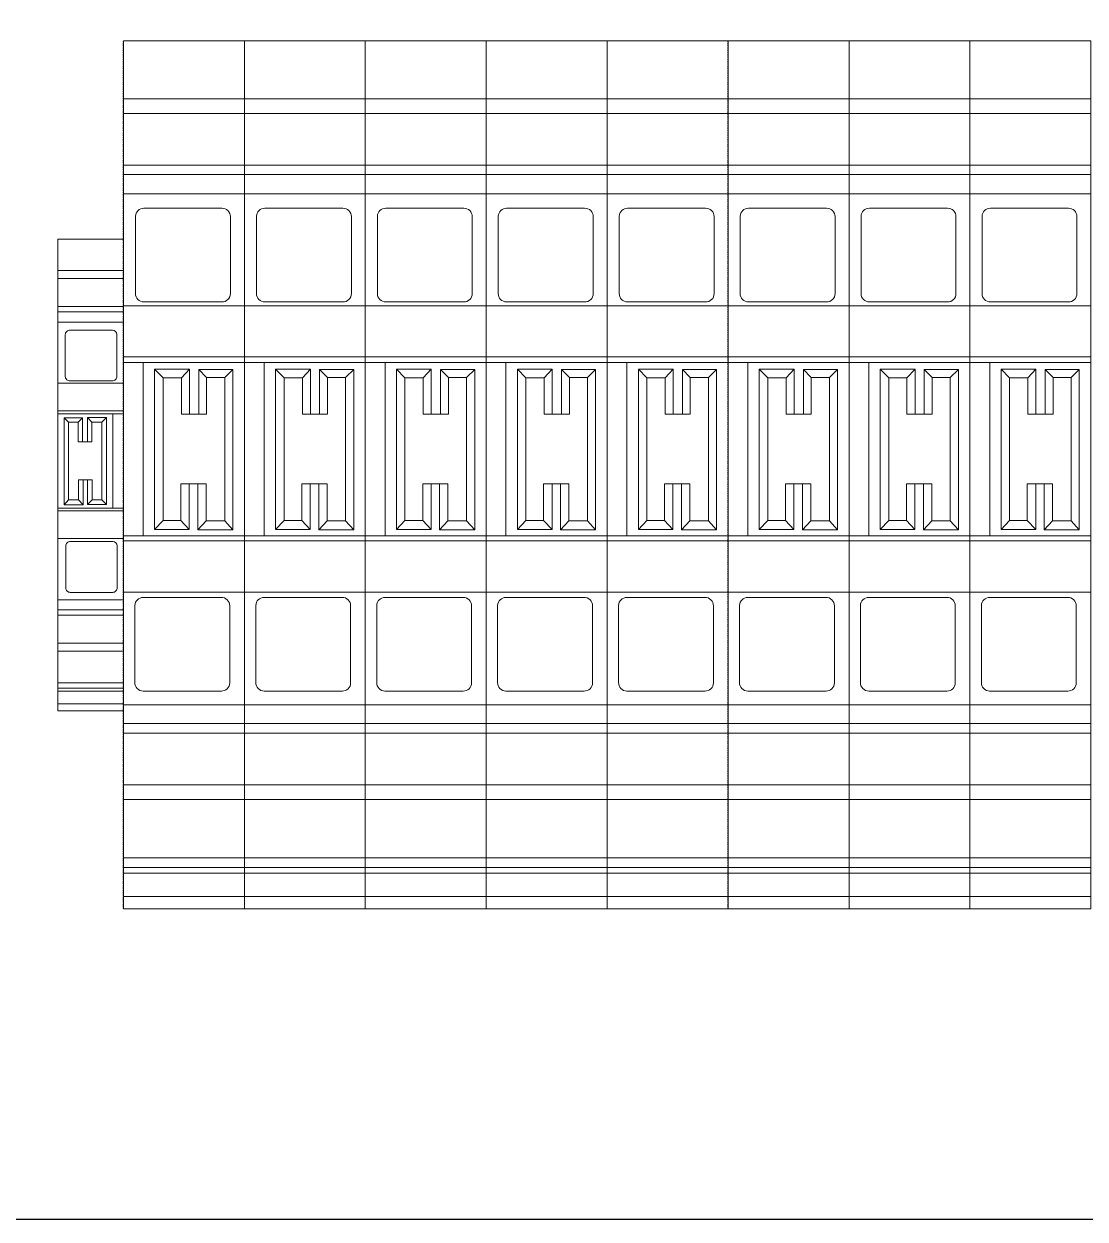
# Model space of a CAD drawing. Header units: inches. Extents: x 784 to 2184505, y 7 to 371504.
# Drawn here: x 1319311 to 1327464, y 277899 to 287087 of the extents above; entities that cross this region are included whole.
import ezdxf

# ---------------------------------------------------------------- set-up
doc = ezdxf.new("R2010")
doc.units = ezdxf.units.IN
doc.header["$MEASUREMENT"] = 0
doc.linetypes.add('DASHED', pattern=[0.3, 0.2, -0.1])

msp = doc.modelspace()

# ---------------------------------------------------------------- linework, layer by layer
at = {"color": 252, "linetype": 'DASHED', "ltscale": 0.25}
for p, q in [((1320075.21571, 284160.87842, 22109411.77061), (1320075.21571, 286956.45739, 22109411.77061)), ((1324721.14694, 284160.87842, 22109411.77061), (1324721.14694, 286956.45739, 22109411.77061)), ((1320075.21571, 282745.64994, 22109411.77061), (1320075.21571, 284160.87842, 22109411.77061)), ((1324721.14694, 282745.64994, 22109411.77061), (1324721.14694, 284160.87842, 22109411.77061)), ((1320075.21571, 280283.64002, 22109411.77061), (1320075.21571, 282745.64994, 22109411.77061)), ((1324721.14694, 280283.64002, 22109411.77061), (1324721.14694, 282745.64994, 22109411.77061))]:
    msp.add_line(p, q, dxfattribs=at)
at = {"color": 0, "lineweight": 13}
for p, q in [((1320075.21571, 286512.12346, 22109411.77061), (1321004.40195, 286512.12346, 22109411.77061)), ((1321004.40195, 286512.12346, 22109411.77061), (1321933.5882, 286512.12346, 22109411.77061)), ((1321933.5882, 286512.12346, 22109411.77061), (1322862.77444, 286512.12346, 22109411.77061)), ((1322862.77444, 286512.12346, 22109411.77061), (1323791.96069, 286512.12346, 22109411.77061)), ((1323791.96069, 286512.12346, 22109411.77061), (1324721.14694, 286512.12346, 22109411.77061)), ((1324721.14694, 286512.12346, 22109411.77061), (1325650.33318, 286512.12346, 22109411.77061)), ((1325650.33318, 286512.12346, 22109411.77061), (1326579.51943, 286512.12346, 22109411.77061)), ((1326579.51943, 286512.12346, 22109411.77061), (1327508.70567, 286512.12346, 22109411.77061)), ((1320075.21571, 286398.06874, 22109411.77061), (1321004.40195, 286398.06874, 22109411.77061)), ((1321004.40195, 286398.06874, 22109411.77061), (1321933.5882, 286398.06874, 22109411.77061)), ((1321933.5882, 286398.06874, 22109411.77061), (1322862.77444, 286398.06874, 22109411.77061)), ((1322862.77444, 286398.06874, 22109411.77061), (1323791.96069, 286398.06874, 22109411.77061)), ((1323791.96069, 286398.06874, 22109411.77061), (1324721.14694, 286398.06874, 22109411.77061)), ((1324721.14694, 286398.06874, 22109411.77061), (1325650.33318, 286398.06874, 22109411.77061)), ((1325650.33318, 286398.06874, 22109411.77061), (1326579.51943, 286398.06874, 22109411.77061)), ((1326579.51943, 286398.06874, 22109411.77061), (1327508.70567, 286398.06874, 22109411.77061)), ((1320075.21571, 286001.07059, 22109411.77061), (1321004.40195, 286001.07059, 22109411.77061)), ((1320075.21571, 285928.68971, 22109411.77061), (1321004.40195, 285928.68971, 22109411.77061)), ((1321004.40195, 286001.07059, 22109411.77061), (1321933.5882, 286001.07059, 22109411.77061)), ((1321004.40195, 285928.68971, 22109411.77061), (1321933.5882, 285928.68971, 22109411.77061)), ((1321933.5882, 286001.07059, 22109411.77061), (1322862.77444, 286001.07059, 22109411.77061)), ((1321933.5882, 285928.68971, 22109411.77061), (1322862.77444, 285928.68971, 22109411.77061)), ((1322862.77444, 286001.07059, 22109411.77061), (1323791.96069, 286001.07059, 22109411.77061)), ((1322862.77444, 285928.68971, 22109411.77061), (1323791.96069, 285928.68971, 22109411.77061)), ((1323791.96069, 286001.07059, 22109411.77061), (1324721.14694, 286001.07059, 22109411.77061)), ((1323791.96069, 285928.68971, 22109411.77061), (1324721.14694, 285928.68971, 22109411.77061)), ((1324721.14694, 286001.07059, 22109411.77061), (1325650.33318, 286001.07059, 22109411.77061)), ((1324721.14694, 285928.68971, 22109411.77061), (1325650.33318, 285928.68971, 22109411.77061)), ((1325650.33318, 286001.07059, 22109411.77061), (1326579.51943, 286001.07059, 22109411.77061)), ((1325650.33318, 285928.68971, 22109411.77061), (1326579.51943, 285928.68971, 22109411.77061)), ((1326579.51943, 286001.07059, 22109411.77061), (1327508.70567, 286001.07059, 22109411.77061)), ((1326579.51943, 285928.68971, 22109411.77061), (1327508.70567, 285928.68971, 22109411.77061)), ((1320075.21571, 285779.54123, 22109411.77061), (1321004.40195, 285779.54123, 22109411.77061)), ((1321004.40195, 285779.54123, 22109411.77061), (1321933.5882, 285779.54123, 22109411.77061)), ((1321933.5882, 285779.54123, 22109411.77061), (1322862.77444, 285779.54123, 22109411.77061)), ((1322862.77444, 285779.54123, 22109411.77061), (1323791.96069, 285779.54123, 22109411.77061)), ((1323791.96069, 285779.54123, 22109411.77061), (1324721.14694, 285779.54123, 22109411.77061)), ((1324721.14694, 285779.54123, 22109411.77061), (1325650.33318, 285779.54123, 22109411.77061)), ((1325650.33318, 285779.54123, 22109411.77061), (1326579.51943, 285779.54123, 22109411.77061)), ((1326579.51943, 285779.54123, 22109411.77061), (1327508.70567, 285779.54123, 22109411.77061)), ((1320232.18901, 285669.51594, 22109411.77061), (1320831.53802, 285669.51711, 22109411.77061)), ((1321161.37525, 285669.51594, 22109411.77061), (1321760.72427, 285669.51711, 22109411.77061)), ((1322090.5615, 285669.51594, 22109411.77061), (1322689.91051, 285669.51711, 22109411.77061)), ((1323019.74774, 285669.51594, 22109411.77061), (1323619.09676, 285669.51711, 22109411.77061)), ((1323948.93399, 285669.51594, 22109411.77061), (1324548.283, 285669.51711, 22109411.77061)), ((1324878.12024, 285669.51594, 22109411.77061), (1325477.46925, 285669.51711, 22109411.77061)), ((1325807.30648, 285669.51594, 22109411.77061), (1326406.65549, 285669.51711, 22109411.77061)), ((1326736.49273, 285669.51594, 22109411.77061), (1327335.84174, 285669.51711, 22109411.77061)), ((1320075.21571, 285191.12693, 22109411.77061), (1319570.44858, 285191.12693, 22109411.77061)), ((1320075.21571, 285129.16833, 22109411.77061), (1319570.44858, 285129.16833, 22109411.77061)), ((1320075.21571, 284913.50477, 22109411.77061), (1319570.44858, 284913.50477, 22109411.77061)), ((1320075.21571, 284919.74412, 22109411.77061), (1321004.40195, 284919.74412, 22109411.77061)), ((1321004.40195, 284919.74412, 22109411.77061), (1321933.5882, 284919.74412, 22109411.77061)), ((1321933.5882, 284919.74412, 22109411.77061), (1322862.77444, 284919.74412, 22109411.77061)), ((1322862.77444, 284919.74412, 22109411.77061), (1323791.96069, 284919.74412, 22109411.77061)), ((1323791.96069, 284919.74412, 22109411.77061), (1324721.14694, 284919.74412, 22109411.77061)), ((1324721.14694, 284919.74412, 22109411.77061), (1325650.33318, 284919.74412, 22109411.77061)), ((1325650.33318, 284919.74412, 22109411.77061), (1326579.51943, 284919.74412, 22109411.77061)), ((1326579.51943, 284919.74412, 22109411.77061), (1327508.70567, 284919.74412, 22109411.77061)), ((1320075.21571, 284874.18489, 22109411.77061), (1319570.44858, 284874.18489, 22109411.77061)), ((1320075.21571, 284793.16211, 22109411.77061), (1319570.44858, 284793.16211, 22109411.77061)), ((1319989.94221, 284733.39245, 22109411.77061), (1319664.35444, 284733.39309, 22109411.77061)), ((1320075.21571, 284527.13268, 22109411.77061), (1321004.40195, 284527.13268, 22109411.77061)), ((1320075.21571, 284483.26549, 22109411.77061), (1321004.40195, 284483.26549, 22109411.77061)), ((1320227.1729, 283151.89598, 22109411.77061), (1320227.1729, 284483.26549, 22109411.77061)), ((1321004.40195, 284527.13268, 22109411.77061), (1321933.5882, 284527.13268, 22109411.77061)), ((1321004.40195, 284483.26549, 22109411.77061), (1321933.5882, 284483.26549, 22109411.77061)), ((1321156.35915, 283151.89598, 22109411.77061), (1321156.35915, 284483.26549, 22109411.77061)), ((1321933.5882, 284527.13268, 22109411.77061), (1322862.77444, 284527.13268, 22109411.77061)), ((1321933.5882, 284483.26549, 22109411.77061), (1322862.77444, 284483.26549, 22109411.77061)), ((1322085.5454, 283151.89598, 22109411.77061), (1322085.5454, 284483.26549, 22109411.77061)), ((1322862.77444, 284527.13268, 22109411.77061), (1323791.96069, 284527.13268, 22109411.77061)), ((1322862.77444, 284483.26549, 22109411.77061), (1323791.96069, 284483.26549, 22109411.77061)), ((1323014.73164, 283151.89598, 22109411.77061), (1323014.73164, 284483.26549, 22109411.77061)), ((1323791.96069, 284527.13268, 22109411.77061), (1324721.14694, 284527.13268, 22109411.77061)), ((1323791.96069, 284483.26549, 22109411.77061), (1324721.14694, 284483.26549, 22109411.77061)), ((1323943.91789, 283151.89598, 22109411.77061), (1323943.91789, 284483.26549, 22109411.77061)), ((1324721.14694, 284527.13268, 22109411.77061), (1325650.33318, 284527.13268, 22109411.77061)), ((1324721.14694, 284483.26549, 22109411.77061), (1325650.33318, 284483.26549, 22109411.77061)), ((1324873.10413, 283151.89598, 22109411.77061), (1324873.10413, 284483.26549, 22109411.77061)), ((1325650.33318, 284527.13268, 22109411.77061), (1326579.51943, 284527.13268, 22109411.77061)), ((1325650.33318, 284483.26549, 22109411.77061), (1326579.51943, 284483.26549, 22109411.77061)), ((1325802.29038, 283151.89598, 22109411.77061), (1325802.29038, 284483.26549, 22109411.77061)), ((1326579.51943, 284527.13268, 22109411.77061), (1327508.70567, 284527.13268, 22109411.77061)), ((1326579.51943, 284483.26549, 22109411.77061), (1327508.70567, 284483.26549, 22109411.77061)), ((1326731.47663, 283151.89598, 22109411.77061), (1326731.47663, 284483.26549, 22109411.77061)), ((1320314.97846, 283201.40682, 22109411.77061), (1320314.97846, 284432.07839, 22109411.77061)), ((1320314.97846, 284432.07839, 22109411.77061), (1320582.57636, 284432.07839, 22109411.77061)), ((1320379.99204, 284366.62057, 22109411.77061), (1320314.97846, 284432.07839, 22109411.77061)), ((1320379.99204, 283269.48661, 22109411.77061), (1320379.99204, 284366.62057, 22109411.77061)), ((1320379.99204, 284366.62057, 22109411.77061), (1320520.78146, 284366.62057, 22109411.77061)), ((1320520.78146, 284366.62057, 22109411.77061), (1320582.57636, 284432.07839, 22109411.77061)), ((1320520.78146, 284366.62057, 22109411.77061), (1320520.78146, 284086.43111, 22109411.77061)), ((1320582.57636, 284432.07839, 22109411.77061), (1320582.57636, 284086.43111, 22109411.77061)), ((1320653.65705, 284086.43111, 22109411.77061), (1320653.65705, 284429.29091, 22109411.77061)), ((1320653.65705, 284429.29091, 22109411.77061), (1320915.67999, 284429.29091, 22109411.77061)), ((1320714.04951, 284367.68329, 22109411.77061), (1320653.65705, 284429.29091, 22109411.77061)), ((1320714.04951, 284086.43111, 22109411.77061), (1320714.04951, 284367.68329, 22109411.77061)), ((1320714.04951, 284367.68329, 22109411.77061), (1320853.42341, 284367.68329, 22109411.77061)), ((1320853.42341, 284367.68329, 22109411.77061), (1320915.67999, 284429.29091, 22109411.77061)), ((1320853.42341, 284367.68329, 22109411.77061), (1320853.42341, 283266.62945, 22109411.77061)), ((1320915.67999, 284429.29091, 22109411.77061), (1320915.67999, 283198.61934, 22109411.77061)), ((1321244.16471, 283201.40682, 22109411.77061), (1321244.16471, 284432.07839, 22109411.77061)), ((1321244.16471, 284432.07839, 22109411.77061), (1321511.76261, 284432.07839, 22109411.77061)), ((1321309.17828, 284366.62057, 22109411.77061), (1321244.16471, 284432.07839, 22109411.77061)), ((1321309.17828, 283269.48661, 22109411.77061), (1321309.17828, 284366.62057, 22109411.77061)), ((1321309.17828, 284366.62057, 22109411.77061), (1321449.9677, 284366.62057, 22109411.77061)), ((1321449.9677, 284366.62057, 22109411.77061), (1321511.76261, 284432.07839, 22109411.77061)), ((1321449.9677, 284366.62057, 22109411.77061), (1321449.9677, 284086.43111, 22109411.77061)), ((1321511.76261, 284432.07839, 22109411.77061), (1321511.76261, 284086.43111, 22109411.77061)), ((1321582.8433, 284086.43111, 22109411.77061), (1321582.8433, 284429.29091, 22109411.77061)), ((1321582.8433, 284429.29091, 22109411.77061), (1321844.86624, 284429.29091, 22109411.77061)), ((1321643.23575, 284367.68329, 22109411.77061), (1321582.8433, 284429.29091, 22109411.77061)), ((1321643.23575, 284086.43111, 22109411.77061), (1321643.23575, 284367.68329, 22109411.77061)), ((1321643.23575, 284367.68329, 22109411.77061), (1321782.60966, 284367.68329, 22109411.77061)), ((1321782.60966, 284367.68329, 22109411.77061), (1321844.86624, 284429.29091, 22109411.77061)), ((1321782.60966, 284367.68329, 22109411.77061), (1321782.60966, 283266.62945, 22109411.77061)), ((1321844.86624, 284429.29091, 22109411.77061), (1321844.86624, 283198.61934, 22109411.77061)), ((1322173.35096, 283201.40682, 22109411.77061), (1322173.35096, 284432.07839, 22109411.77061)), ((1322173.35096, 284432.07839, 22109411.77061), (1322440.94885, 284432.07839, 22109411.77061)), ((1322238.36453, 284366.62057, 22109411.77061), (1322173.35096, 284432.07839, 22109411.77061)), ((1322238.36453, 283269.48661, 22109411.77061), (1322238.36453, 284366.62057, 22109411.77061)), ((1322238.36453, 284366.62057, 22109411.77061), (1322379.15395, 284366.62057, 22109411.77061)), ((1322379.15395, 284366.62057, 22109411.77061), (1322440.94885, 284432.07839, 22109411.77061)), ((1322379.15395, 284366.62057, 22109411.77061), (1322379.15395, 284086.43111, 22109411.77061)), ((1322440.94885, 284432.07839, 22109411.77061), (1322440.94885, 284086.43111, 22109411.77061)), ((1322512.02954, 284086.43111, 22109411.77061), (1322512.02954, 284429.29091, 22109411.77061)), ((1322512.02954, 284429.29091, 22109411.77061), (1322774.05248, 284429.29091, 22109411.77061)), ((1322572.422, 284367.68329, 22109411.77061), (1322512.02954, 284429.29091, 22109411.77061)), ((1322572.422, 284086.43111, 22109411.77061), (1322572.422, 284367.68329, 22109411.77061)), ((1322572.422, 284367.68329, 22109411.77061), (1322711.7959, 284367.68329, 22109411.77061)), ((1322711.7959, 284367.68329, 22109411.77061), (1322774.05248, 284429.29091, 22109411.77061)), ((1322711.7959, 284367.68329, 22109411.77061), (1322711.7959, 283266.62945, 22109411.77061)), ((1322774.05248, 284429.29091, 22109411.77061), (1322774.05248, 283198.61934, 22109411.77061)), ((1323102.5372, 283201.40682, 22109411.77061), (1323102.5372, 284432.07839, 22109411.77061)), ((1323102.5372, 284432.07839, 22109411.77061), (1323370.1351, 284432.07839, 22109411.77061)), ((1323167.55077, 284366.62057, 22109411.77061), (1323102.5372, 284432.07839, 22109411.77061)), ((1323167.55077, 283269.48661, 22109411.77061), (1323167.55077, 284366.62057, 22109411.77061)), ((1323167.55077, 284366.62057, 22109411.77061), (1323308.34019, 284366.62057, 22109411.77061)), ((1323308.34019, 284366.62057, 22109411.77061), (1323370.1351, 284432.07839, 22109411.77061)), ((1323308.34019, 284366.62057, 22109411.77061), (1323308.34019, 284086.43111, 22109411.77061)), ((1323370.1351, 284432.07839, 22109411.77061), (1323370.1351, 284086.43111, 22109411.77061)), ((1323441.21579, 284086.43111, 22109411.77061), (1323441.21579, 284429.29091, 22109411.77061)), ((1323441.21579, 284429.29091, 22109411.77061), (1323703.23873, 284429.29091, 22109411.77061)), ((1323501.60824, 284367.68329, 22109411.77061), (1323441.21579, 284429.29091, 22109411.77061)), ((1323501.60824, 284086.43111, 22109411.77061), (1323501.60824, 284367.68329, 22109411.77061)), ((1323501.60824, 284367.68329, 22109411.77061), (1323640.98215, 284367.68329, 22109411.77061)), ((1323640.98215, 284367.68329, 22109411.77061), (1323703.23873, 284429.29091, 22109411.77061)), ((1323640.98215, 284367.68329, 22109411.77061), (1323640.98215, 283266.62945, 22109411.77061)), ((1323703.23873, 284429.29091, 22109411.77061), (1323703.23873, 283198.61934, 22109411.77061)), ((1324031.72345, 283201.40682, 22109411.77061), (1324031.72345, 284432.07839, 22109411.77061)), ((1324031.72345, 284432.07839, 22109411.77061), (1324299.32134, 284432.07839, 22109411.77061)), ((1324096.73702, 284366.62057, 22109411.77061), (1324031.72345, 284432.07839, 22109411.77061)), ((1324096.73702, 283269.48661, 22109411.77061), (1324096.73702, 284366.62057, 22109411.77061)), ((1324096.73702, 284366.62057, 22109411.77061), (1324237.52644, 284366.62057, 22109411.77061)), ((1324237.52644, 284366.62057, 22109411.77061), (1324299.32134, 284432.07839, 22109411.77061)), ((1324237.52644, 284366.62057, 22109411.77061), (1324237.52644, 284086.43111, 22109411.77061)), ((1324299.32134, 284432.07839, 22109411.77061), (1324299.32134, 284086.43111, 22109411.77061)), ((1324370.40204, 284086.43111, 22109411.77061), (1324370.40204, 284429.29091, 22109411.77061)), ((1324370.40204, 284429.29091, 22109411.77061), (1324632.42498, 284429.29091, 22109411.77061)), ((1324430.79449, 284367.68329, 22109411.77061), (1324370.40204, 284429.29091, 22109411.77061)), ((1324430.79449, 284086.43111, 22109411.77061), (1324430.79449, 284367.68329, 22109411.77061)), ((1324430.79449, 284367.68329, 22109411.77061), (1324570.16839, 284367.68329, 22109411.77061)), ((1324570.16839, 284367.68329, 22109411.77061), (1324632.42498, 284429.29091, 22109411.77061)), ((1324570.16839, 284367.68329, 22109411.77061), (1324570.16839, 283266.62945, 22109411.77061)), ((1324632.42498, 284429.29091, 22109411.77061), (1324632.42498, 283198.61934, 22109411.77061)), ((1324960.90969, 283201.40682, 22109411.77061), (1324960.90969, 284432.07839, 22109411.77061)), ((1324960.90969, 284432.07839, 22109411.77061), (1325228.50759, 284432.07839, 22109411.77061)), ((1325025.92326, 284366.62057, 22109411.77061), (1324960.90969, 284432.07839, 22109411.77061)), ((1325025.92326, 283269.48661, 22109411.77061), (1325025.92326, 284366.62057, 22109411.77061)), ((1325025.92326, 284366.62057, 22109411.77061), (1325166.71268, 284366.62057, 22109411.77061)), ((1325166.71268, 284366.62057, 22109411.77061), (1325228.50759, 284432.07839, 22109411.77061)), ((1325166.71268, 284366.62057, 22109411.77061), (1325166.71268, 284086.43111, 22109411.77061)), ((1325228.50759, 284432.07839, 22109411.77061), (1325228.50759, 284086.43111, 22109411.77061)), ((1325299.58828, 284086.43111, 22109411.77061), (1325299.58828, 284429.29091, 22109411.77061)), ((1325299.58828, 284429.29091, 22109411.77061), (1325561.61122, 284429.29091, 22109411.77061)), ((1325359.98074, 284367.68329, 22109411.77061), (1325299.58828, 284429.29091, 22109411.77061)), ((1325359.98074, 284086.43111, 22109411.77061), (1325359.98074, 284367.68329, 22109411.77061)), ((1325359.98074, 284367.68329, 22109411.77061), (1325499.35464, 284367.68329, 22109411.77061)), ((1325499.35464, 284367.68329, 22109411.77061), (1325561.61122, 284429.29091, 22109411.77061)), ((1325499.35464, 284367.68329, 22109411.77061), (1325499.35464, 283266.62945, 22109411.77061)), ((1325561.61122, 284429.29091, 22109411.77061), (1325561.61122, 283198.61934, 22109411.77061)), ((1325890.09594, 283201.40682, 22109411.77061), (1325890.09594, 284432.07839, 22109411.77061)), ((1325890.09594, 284432.07839, 22109411.77061), (1326157.69384, 284432.07839, 22109411.77061)), ((1325955.10951, 284366.62057, 22109411.77061), (1325890.09594, 284432.07839, 22109411.77061)), ((1325955.10951, 283269.48661, 22109411.77061), (1325955.10951, 284366.62057, 22109411.77061)), ((1325955.10951, 284366.62057, 22109411.77061), (1326095.89893, 284366.62057, 22109411.77061)), ((1326095.89893, 284366.62057, 22109411.77061), (1326157.69384, 284432.07839, 22109411.77061)), ((1326095.89893, 284366.62057, 22109411.77061), (1326095.89893, 284086.43111, 22109411.77061)), ((1326157.69384, 284432.07839, 22109411.77061), (1326157.69384, 284086.43111, 22109411.77061)), ((1326228.77453, 284086.43111, 22109411.77061), (1326228.77453, 284429.29091, 22109411.77061)), ((1326228.77453, 284429.29091, 22109411.77061), (1326490.79747, 284429.29091, 22109411.77061)), ((1326289.16698, 284367.68329, 22109411.77061), (1326228.77453, 284429.29091, 22109411.77061)), ((1326289.16698, 284086.43111, 22109411.77061), (1326289.16698, 284367.68329, 22109411.77061)), ((1326289.16698, 284367.68329, 22109411.77061), (1326428.54089, 284367.68329, 22109411.77061)), ((1326428.54089, 284367.68329, 22109411.77061), (1326490.79747, 284429.29091, 22109411.77061)), ((1326428.54089, 284367.68329, 22109411.77061), (1326428.54089, 283266.62945, 22109411.77061)), ((1326490.79747, 284429.29091, 22109411.77061), (1326490.79747, 283198.61934, 22109411.77061)), ((1326819.28218, 283201.40682, 22109411.77061), (1326819.28218, 284432.07839, 22109411.77061)), ((1326819.28218, 284432.07839, 22109411.77061), (1327086.88008, 284432.07839, 22109411.77061)), ((1326884.29576, 284366.62057, 22109411.77061), (1326819.28218, 284432.07839, 22109411.77061)), ((1326884.29576, 283269.48661, 22109411.77061), (1326884.29576, 284366.62057, 22109411.77061)), ((1326884.29576, 284366.62057, 22109411.77061), (1327025.08518, 284366.62057, 22109411.77061)), ((1327025.08518, 284366.62057, 22109411.77061), (1327086.88008, 284432.07839, 22109411.77061)), ((1327025.08518, 284366.62057, 22109411.77061), (1327025.08518, 284086.43111, 22109411.77061)), ((1327086.88008, 284432.07839, 22109411.77061), (1327086.88008, 284086.43111, 22109411.77061)), ((1327157.96077, 284086.43111, 22109411.77061), (1327157.96077, 284429.29091, 22109411.77061)), ((1327157.96077, 284429.29091, 22109411.77061), (1327419.98371, 284429.29091, 22109411.77061)), ((1327218.35323, 284367.68329, 22109411.77061), (1327157.96077, 284429.29091, 22109411.77061)), ((1327218.35323, 284086.43111, 22109411.77061), (1327218.35323, 284367.68329, 22109411.77061)), ((1327218.35323, 284367.68329, 22109411.77061), (1327357.72713, 284367.68329, 22109411.77061)), ((1327357.72713, 284367.68329, 22109411.77061), (1327419.98371, 284429.29091, 22109411.77061)), ((1327357.72713, 284367.68329, 22109411.77061), (1327357.72713, 283266.62945, 22109411.77061)), ((1327419.98371, 284429.29091, 22109411.77061), (1327419.98371, 283198.61934, 22109411.77061)), ((1320075.21571, 284326.08964, 22109411.77061), (1319570.44858, 284326.08964, 22109411.77061)), ((1320075.21571, 284112.8091, 22109411.77061), (1319570.44858, 284112.8091, 22109411.77061)), ((1320075.21571, 284088.97887, 22109411.77061), (1319570.44858, 284088.97887, 22109411.77061)), ((1319992.66713, 283365.73144, 22109411.77061), (1319992.66713, 284088.97887, 22109411.77061)), ((1320520.78146, 284086.43111, 22109411.77061), (1320653.65705, 284086.43111, 22109411.77061)), ((1320653.65705, 284086.43111, 22109411.77061), (1320714.04951, 284086.43111, 22109411.77061)), ((1321449.9677, 284086.43111, 22109411.77061), (1321582.8433, 284086.43111, 22109411.77061)), ((1321582.8433, 284086.43111, 22109411.77061), (1321643.23575, 284086.43111, 22109411.77061)), ((1322379.15395, 284086.43111, 22109411.77061), (1322512.02954, 284086.43111, 22109411.77061)), ((1322512.02954, 284086.43111, 22109411.77061), (1322572.422, 284086.43111, 22109411.77061)), ((1323308.34019, 284086.43111, 22109411.77061), (1323441.21579, 284086.43111, 22109411.77061)), ((1323441.21579, 284086.43111, 22109411.77061), (1323501.60824, 284086.43111, 22109411.77061)), ((1324237.52644, 284086.43111, 22109411.77061), (1324370.40204, 284086.43111, 22109411.77061)), ((1324370.40204, 284086.43111, 22109411.77061), (1324430.79449, 284086.43111, 22109411.77061)), ((1325166.71268, 284086.43111, 22109411.77061), (1325299.58828, 284086.43111, 22109411.77061)), ((1325299.58828, 284086.43111, 22109411.77061), (1325359.98074, 284086.43111, 22109411.77061)), ((1326095.89893, 284086.43111, 22109411.77061), (1326228.77453, 284086.43111, 22109411.77061)), ((1326228.77453, 284086.43111, 22109411.77061), (1326289.16698, 284086.43111, 22109411.77061)), ((1327025.08518, 284086.43111, 22109411.77061), (1327157.96077, 284086.43111, 22109411.77061)), ((1327157.96077, 284086.43111, 22109411.77061), (1327218.35323, 284086.43111, 22109411.77061)), ((1319760.98573, 284059.65795, 22109411.77061), (1319618.64551, 284059.65795, 22109411.77061)), ((1319618.64551, 284059.65795, 22109411.77061), (1319618.64551, 283391.11323, 22109411.77061)), ((1319652.46551, 284026.1905, 22109411.77061), (1319618.64551, 284059.65795, 22109411.77061)), ((1319728.17839, 284026.1905, 22109411.77061), (1319652.46551, 284026.1905, 22109411.77061)), ((1319652.46551, 284026.1905, 22109411.77061), (1319652.46551, 283428.05875, 22109411.77061)), ((1319728.17839, 284026.1905, 22109411.77061), (1319760.98573, 284059.65795, 22109411.77061)), ((1319728.17839, 283873.40427, 22109411.77061), (1319728.17839, 284026.1905, 22109411.77061)), ((1319760.98573, 283873.40427, 22109411.77061), (1319760.98573, 284059.65795, 22109411.77061)), ((1319944.96802, 284061.17221, 22109411.77061), (1319799.59929, 284061.17221, 22109411.77061)), ((1319799.59929, 284061.17221, 22109411.77061), (1319799.59929, 283873.40427, 22109411.77061)), ((1319833.16849, 284025.61319, 22109411.77061), (1319799.59929, 284061.17221, 22109411.77061)), ((1319909.65033, 284025.61319, 22109411.77061), (1319833.16849, 284025.61319, 22109411.77061)), ((1319833.16849, 284025.61319, 22109411.77061), (1319833.16849, 283873.40427, 22109411.77061)), ((1319909.65033, 284025.61319, 22109411.77061), (1319944.96802, 284061.17221, 22109411.77061)), ((1319909.65033, 283429.61087, 22109411.77061), (1319909.65033, 284025.61319, 22109411.77061)), ((1319944.96802, 283392.62749, 22109411.77061), (1319944.96802, 284061.17221, 22109411.77061)), ((1319760.98573, 283873.40427, 22109411.77061), (1319728.17839, 283873.40427, 22109411.77061)), ((1319833.16849, 283873.40427, 22109411.77061), (1319760.98573, 283873.40427, 22109411.77061)), ((1319730.07121, 283583.42395, 22109411.77061), (1319800.35642, 283583.42395, 22109411.77061)), ((1319730.07121, 283428.05875, 22109411.77061), (1319730.07121, 283583.42395, 22109411.77061)), ((1319764.77137, 283391.11323, 22109411.77061), (1319764.77137, 283583.42395, 22109411.77061)), ((1319800.35642, 283583.42395, 22109411.77061), (1319800.35642, 283392.62749, 22109411.77061)), ((1319800.35642, 283583.42395, 22109411.77061), (1319835.71197, 283583.42395, 22109411.77061)), ((1319835.71197, 283583.42395, 22109411.77061), (1319835.71197, 283429.61087, 22109411.77061)), ((1320581.18262, 283552.62906, 22109411.77061), (1320516.09936, 283552.62906, 22109411.77061)), ((1320516.09936, 283552.62906, 22109411.77061), (1320516.09936, 283269.48661, 22109411.77061)), ((1320710.56516, 283552.62906, 22109411.77061), (1320581.18262, 283552.62906, 22109411.77061)), ((1320581.18262, 283552.62906, 22109411.77061), (1320581.18262, 283201.40682, 22109411.77061)), ((1320646.68836, 283198.61934, 22109411.77061), (1320646.68836, 283552.62906, 22109411.77061)), ((1320710.56516, 283266.62945, 22109411.77061), (1320710.56516, 283552.62906, 22109411.77061)), ((1321510.36887, 283552.62906, 22109411.77061), (1321445.28561, 283552.62906, 22109411.77061)), ((1321445.28561, 283552.62906, 22109411.77061), (1321445.28561, 283269.48661, 22109411.77061)), ((1321639.75141, 283552.62906, 22109411.77061), (1321510.36887, 283552.62906, 22109411.77061)), ((1321510.36887, 283552.62906, 22109411.77061), (1321510.36887, 283201.40682, 22109411.77061)), ((1321575.8746, 283198.61934, 22109411.77061), (1321575.8746, 283552.62906, 22109411.77061)), ((1321639.75141, 283266.62945, 22109411.77061), (1321639.75141, 283552.62906, 22109411.77061)), ((1322439.55511, 283552.62906, 22109411.77061), (1322374.47186, 283552.62906, 22109411.77061)), ((1322374.47186, 283552.62906, 22109411.77061), (1322374.47186, 283269.48661, 22109411.77061)), ((1322568.93765, 283552.62906, 22109411.77061), (1322439.55511, 283552.62906, 22109411.77061)), ((1322439.55511, 283552.62906, 22109411.77061), (1322439.55511, 283201.40682, 22109411.77061)), ((1322505.06085, 283198.61934, 22109411.77061), (1322505.06085, 283552.62906, 22109411.77061)), ((1322568.93765, 283266.62945, 22109411.77061), (1322568.93765, 283552.62906, 22109411.77061)), ((1323368.74136, 283552.62906, 22109411.77061), (1323303.6581, 283552.62906, 22109411.77061)), ((1323303.6581, 283552.62906, 22109411.77061), (1323303.6581, 283269.48661, 22109411.77061)), ((1323498.1239, 283552.62906, 22109411.77061), (1323368.74136, 283552.62906, 22109411.77061)), ((1323368.74136, 283552.62906, 22109411.77061), (1323368.74136, 283201.40682, 22109411.77061)), ((1323434.24709, 283198.61934, 22109411.77061), (1323434.24709, 283552.62906, 22109411.77061)), ((1323498.1239, 283266.62945, 22109411.77061), (1323498.1239, 283552.62906, 22109411.77061)), ((1324297.9276, 283552.62906, 22109411.77061), (1324232.84435, 283552.62906, 22109411.77061)), ((1324232.84435, 283552.62906, 22109411.77061), (1324232.84435, 283269.48661, 22109411.77061)), ((1324427.31014, 283552.62906, 22109411.77061), (1324297.9276, 283552.62906, 22109411.77061)), ((1324297.9276, 283552.62906, 22109411.77061), (1324297.9276, 283201.40682, 22109411.77061)), ((1324363.43334, 283198.61934, 22109411.77061), (1324363.43334, 283552.62906, 22109411.77061)), ((1324427.31014, 283266.62945, 22109411.77061), (1324427.31014, 283552.62906, 22109411.77061)), ((1325227.11385, 283552.62906, 22109411.77061), (1325162.03059, 283552.62906, 22109411.77061)), ((1325162.03059, 283552.62906, 22109411.77061), (1325162.03059, 283269.48661, 22109411.77061)), ((1325356.49639, 283552.62906, 22109411.77061), (1325227.11385, 283552.62906, 22109411.77061)), ((1325227.11385, 283552.62906, 22109411.77061), (1325227.11385, 283201.40682, 22109411.77061)), ((1325292.61959, 283198.61934, 22109411.77061), (1325292.61959, 283552.62906, 22109411.77061)), ((1325356.49639, 283266.62945, 22109411.77061), (1325356.49639, 283552.62906, 22109411.77061)), ((1326156.3001, 283552.62906, 22109411.77061), (1326091.21684, 283552.62906, 22109411.77061)), ((1326091.21684, 283552.62906, 22109411.77061), (1326091.21684, 283269.48661, 22109411.77061)), ((1326285.68263, 283552.62906, 22109411.77061), (1326156.3001, 283552.62906, 22109411.77061)), ((1326156.3001, 283552.62906, 22109411.77061), (1326156.3001, 283201.40682, 22109411.77061)), ((1326221.80583, 283198.61934, 22109411.77061), (1326221.80583, 283552.62906, 22109411.77061)), ((1326285.68263, 283266.62945, 22109411.77061), (1326285.68263, 283552.62906, 22109411.77061)), ((1327085.48634, 283552.62906, 22109411.77061), (1327020.40308, 283552.62906, 22109411.77061)), ((1327020.40308, 283552.62906, 22109411.77061), (1327020.40308, 283269.48661, 22109411.77061)), ((1327214.86888, 283552.62906, 22109411.77061), (1327085.48634, 283552.62906, 22109411.77061)), ((1327085.48634, 283552.62906, 22109411.77061), (1327085.48634, 283201.40682, 22109411.77061)), ((1327150.99208, 283198.61934, 22109411.77061), (1327150.99208, 283552.62906, 22109411.77061)), ((1327214.86888, 283266.62945, 22109411.77061), (1327214.86888, 283552.62906, 22109411.77061)), ((1320075.21571, 283365.73144, 22109411.77061), (1319570.44858, 283365.73144, 22109411.77061)), ((1319652.46551, 283428.05875, 22109411.77061), (1319618.64551, 283391.11323, 22109411.77061)), ((1319618.64551, 283391.11323, 22109411.77061), (1319764.77137, 283391.11323, 22109411.77061)), ((1319652.46551, 283428.05875, 22109411.77061), (1319730.07121, 283428.05875, 22109411.77061)), ((1319730.07121, 283428.05875, 22109411.77061), (1319764.77137, 283391.11323, 22109411.77061)), ((1319835.71197, 283429.61087, 22109411.77061), (1319800.35642, 283392.62749, 22109411.77061)), ((1319800.35642, 283392.62749, 22109411.77061), (1319944.96802, 283392.62749, 22109411.77061)), ((1319835.71197, 283429.61087, 22109411.77061), (1319909.65033, 283429.61087, 22109411.77061)), ((1319909.65033, 283429.61087, 22109411.77061), (1319944.96802, 283392.62749, 22109411.77061)), ((1320075.21571, 283344.28423, 22109411.77061), (1319570.44858, 283344.28423, 22109411.77061)), ((1320379.99204, 283269.48661, 22109411.77061), (1320314.97846, 283201.40682, 22109411.77061)), ((1320516.09936, 283269.48661, 22109411.77061), (1320379.99204, 283269.48661, 22109411.77061)), ((1320516.09936, 283269.48661, 22109411.77061), (1320581.18262, 283201.40682, 22109411.77061)), ((1320710.56516, 283266.62945, 22109411.77061), (1320646.68836, 283198.61934, 22109411.77061)), ((1320853.42341, 283266.62945, 22109411.77061), (1320710.56516, 283266.62945, 22109411.77061)), ((1320853.42341, 283266.62945, 22109411.77061), (1320915.67999, 283198.61934, 22109411.77061)), ((1321309.17828, 283269.48661, 22109411.77061), (1321244.16471, 283201.40682, 22109411.77061)), ((1321445.28561, 283269.48661, 22109411.77061), (1321309.17828, 283269.48661, 22109411.77061)), ((1321445.28561, 283269.48661, 22109411.77061), (1321510.36887, 283201.40682, 22109411.77061)), ((1321639.75141, 283266.62945, 22109411.77061), (1321575.8746, 283198.61934, 22109411.77061)), ((1321782.60966, 283266.62945, 22109411.77061), (1321639.75141, 283266.62945, 22109411.77061)), ((1321782.60966, 283266.62945, 22109411.77061), (1321844.86624, 283198.61934, 22109411.77061)), ((1322238.36453, 283269.48661, 22109411.77061), (1322173.35096, 283201.40682, 22109411.77061)), ((1322374.47186, 283269.48661, 22109411.77061), (1322238.36453, 283269.48661, 22109411.77061)), ((1322374.47186, 283269.48661, 22109411.77061), (1322439.55511, 283201.40682, 22109411.77061)), ((1322568.93765, 283266.62945, 22109411.77061), (1322505.06085, 283198.61934, 22109411.77061)), ((1322711.7959, 283266.62945, 22109411.77061), (1322568.93765, 283266.62945, 22109411.77061)), ((1322711.7959, 283266.62945, 22109411.77061), (1322774.05248, 283198.61934, 22109411.77061)), ((1323167.55077, 283269.48661, 22109411.77061), (1323102.5372, 283201.40682, 22109411.77061)), ((1323303.6581, 283269.48661, 22109411.77061), (1323167.55077, 283269.48661, 22109411.77061)), ((1323303.6581, 283269.48661, 22109411.77061), (1323368.74136, 283201.40682, 22109411.77061)), ((1323498.1239, 283266.62945, 22109411.77061), (1323434.24709, 283198.61934, 22109411.77061)), ((1323640.98215, 283266.62945, 22109411.77061), (1323498.1239, 283266.62945, 22109411.77061)), ((1323640.98215, 283266.62945, 22109411.77061), (1323703.23873, 283198.61934, 22109411.77061)), ((1324096.73702, 283269.48661, 22109411.77061), (1324031.72345, 283201.40682, 22109411.77061)), ((1324232.84435, 283269.48661, 22109411.77061), (1324096.73702, 283269.48661, 22109411.77061)), ((1324232.84435, 283269.48661, 22109411.77061), (1324297.9276, 283201.40682, 22109411.77061)), ((1324427.31014, 283266.62945, 22109411.77061), (1324363.43334, 283198.61934, 22109411.77061)), ((1324570.16839, 283266.62945, 22109411.77061), (1324427.31014, 283266.62945, 22109411.77061)), ((1324570.16839, 283266.62945, 22109411.77061), (1324632.42498, 283198.61934, 22109411.77061)), ((1325025.92326, 283269.48661, 22109411.77061), (1324960.90969, 283201.40682, 22109411.77061)), ((1325162.03059, 283269.48661, 22109411.77061), (1325025.92326, 283269.48661, 22109411.77061)), ((1325162.03059, 283269.48661, 22109411.77061), (1325227.11385, 283201.40682, 22109411.77061)), ((1325356.49639, 283266.62945, 22109411.77061), (1325292.61959, 283198.61934, 22109411.77061)), ((1325499.35464, 283266.62945, 22109411.77061), (1325356.49639, 283266.62945, 22109411.77061)), ((1325499.35464, 283266.62945, 22109411.77061), (1325561.61122, 283198.61934, 22109411.77061)), ((1325955.10951, 283269.48661, 22109411.77061), (1325890.09594, 283201.40682, 22109411.77061)), ((1326091.21684, 283269.48661, 22109411.77061), (1325955.10951, 283269.48661, 22109411.77061)), ((1326091.21684, 283269.48661, 22109411.77061), (1326156.3001, 283201.40682, 22109411.77061)), ((1326285.68263, 283266.62945, 22109411.77061), (1326221.80583, 283198.61934, 22109411.77061)), ((1326428.54089, 283266.62945, 22109411.77061), (1326285.68263, 283266.62945, 22109411.77061)), ((1326428.54089, 283266.62945, 22109411.77061), (1326490.79747, 283198.61934, 22109411.77061)), ((1326884.29576, 283269.48661, 22109411.77061), (1326819.28218, 283201.40682, 22109411.77061)), ((1327020.40308, 283269.48661, 22109411.77061), (1326884.29576, 283269.48661, 22109411.77061)), ((1327020.40308, 283269.48661, 22109411.77061), (1327085.48634, 283201.40682, 22109411.77061)), ((1327214.86888, 283266.62945, 22109411.77061), (1327150.99208, 283198.61934, 22109411.77061)), ((1327357.72713, 283266.62945, 22109411.77061), (1327214.86888, 283266.62945, 22109411.77061)), ((1327357.72713, 283266.62945, 22109411.77061), (1327419.98371, 283198.61934, 22109411.77061)), ((1320581.18262, 283201.40682, 22109411.77061), (1320314.97846, 283201.40682, 22109411.77061)), ((1320915.67999, 283198.61934, 22109411.77061), (1320646.68836, 283198.61934, 22109411.77061)), ((1321510.36887, 283201.40682, 22109411.77061), (1321244.16471, 283201.40682, 22109411.77061)), ((1321844.86624, 283198.61934, 22109411.77061), (1321575.8746, 283198.61934, 22109411.77061)), ((1322439.55511, 283201.40682, 22109411.77061), (1322173.35096, 283201.40682, 22109411.77061)), ((1322774.05248, 283198.61934, 22109411.77061), (1322505.06085, 283198.61934, 22109411.77061)), ((1323368.74136, 283201.40682, 22109411.77061), (1323102.5372, 283201.40682, 22109411.77061)), ((1323703.23873, 283198.61934, 22109411.77061), (1323434.24709, 283198.61934, 22109411.77061)), ((1324297.9276, 283201.40682, 22109411.77061), (1324031.72345, 283201.40682, 22109411.77061)), ((1324632.42498, 283198.61934, 22109411.77061), (1324363.43334, 283198.61934, 22109411.77061)), ((1325227.11385, 283201.40682, 22109411.77061), (1324960.90969, 283201.40682, 22109411.77061)), ((1325561.61122, 283198.61934, 22109411.77061), (1325292.61959, 283198.61934, 22109411.77061)), ((1326156.3001, 283201.40682, 22109411.77061), (1325890.09594, 283201.40682, 22109411.77061)), ((1326490.79747, 283198.61934, 22109411.77061), (1326221.80583, 283198.61934, 22109411.77061)), ((1327085.48634, 283201.40682, 22109411.77061), (1326819.28218, 283201.40682, 22109411.77061)), ((1327419.98371, 283198.61934, 22109411.77061), (1327150.99208, 283198.61934, 22109411.77061)), ((1320075.21571, 283131.00369, 22109411.77061), (1319570.44858, 283131.00369, 22109411.77061)), ((1320075.21571, 283151.89598, 22109411.77061), (1321004.40195, 283151.89598, 22109411.77061)), ((1320075.21571, 283112.4155, 22109411.77061), (1321004.40195, 283112.4155, 22109411.77061)), ((1321004.40195, 283151.89598, 22109411.77061), (1321933.5882, 283151.89598, 22109411.77061)), ((1321004.40195, 283112.4155, 22109411.77061), (1321933.5882, 283112.4155, 22109411.77061)), ((1321933.5882, 283151.89598, 22109411.77061), (1322862.77444, 283151.89598, 22109411.77061)), ((1321933.5882, 283112.4155, 22109411.77061), (1322862.77444, 283112.4155, 22109411.77061)), ((1322862.77444, 283151.89598, 22109411.77061), (1323791.96069, 283151.89598, 22109411.77061)), ((1322862.77444, 283112.4155, 22109411.77061), (1323791.96069, 283112.4155, 22109411.77061)), ((1323791.96069, 283151.89598, 22109411.77061), (1324721.14694, 283151.89598, 22109411.77061)), ((1323791.96069, 283112.4155, 22109411.77061), (1324721.14694, 283112.4155, 22109411.77061)), ((1324721.14694, 283151.89598, 22109411.77061), (1325650.33318, 283151.89598, 22109411.77061)), ((1324721.14694, 283112.4155, 22109411.77061), (1325650.33318, 283112.4155, 22109411.77061)), ((1325650.33318, 283151.89598, 22109411.77061), (1326579.51943, 283151.89598, 22109411.77061)), ((1325650.33318, 283112.4155, 22109411.77061), (1326579.51943, 283112.4155, 22109411.77061)), ((1326579.51943, 283151.89598, 22109411.77061), (1327508.70567, 283151.89598, 22109411.77061)), ((1326579.51943, 283112.4155, 22109411.77061), (1327508.70567, 283112.4155, 22109411.77061)), ((1320075.21571, 282719.80407, 22109411.77061), (1321004.40195, 282719.80407, 22109411.77061)), ((1321004.40195, 282719.80407, 22109411.77061), (1321933.5882, 282719.80407, 22109411.77061)), ((1321933.5882, 282719.80407, 22109411.77061), (1322862.77444, 282719.80407, 22109411.77061)), ((1322862.77444, 282719.80407, 22109411.77061), (1323791.96069, 282719.80407, 22109411.77061)), ((1323791.96069, 282719.80407, 22109411.77061), (1324721.14694, 282719.80407, 22109411.77061)), ((1324721.14694, 282719.80407, 22109411.77061), (1325650.33318, 282719.80407, 22109411.77061)), ((1325650.33318, 282719.80407, 22109411.77061), (1326579.51943, 282719.80407, 22109411.77061)), ((1326579.51943, 282719.80407, 22109411.77061), (1327508.70567, 282719.80407, 22109411.77061)), ((1320075.21571, 282660.35668, 22109411.77061), (1319570.44858, 282660.35668, 22109411.77061)), ((1320075.21571, 282581.71693, 22109411.77061), (1319570.44858, 282581.71693, 22109411.77061)), ((1320075.21571, 282541.20554, 22109411.77061), (1319570.44858, 282541.20554, 22109411.77061)), ((1320075.21571, 282325.54198, 22109411.77061), (1319570.44858, 282325.54198, 22109411.77061)), ((1320075.21571, 282264.77489, 22109411.77061), (1319570.44858, 282264.77489, 22109411.77061)), ((1320075.21571, 282021.70656, 22109411.77061), (1319570.44858, 282021.70656, 22109411.77061)), ((1320075.21571, 281981.19518, 22109411.77061), (1319570.44858, 281981.19518, 22109411.77061)), ((1320075.21571, 281957.36495, 22109411.77061), (1319570.44858, 281957.36495, 22109411.77061)), ((1320075.21571, 281859.66101, 22109411.77061), (1319570.44858, 281859.66101, 22109411.77061)), ((1320075.21571, 281853.42688, 22109411.77061), (1321004.40195, 281853.42688, 22109411.77061)), ((1321004.40195, 281853.42688, 22109411.77061), (1321933.5882, 281853.42688, 22109411.77061)), ((1321933.5882, 281853.42688, 22109411.77061), (1322862.77444, 281853.42688, 22109411.77061)), ((1322862.77444, 281853.42688, 22109411.77061), (1323791.96069, 281853.42688, 22109411.77061)), ((1323791.96069, 281853.42688, 22109411.77061), (1324721.14694, 281853.42688, 22109411.77061)), ((1324721.14694, 281853.42688, 22109411.77061), (1325650.33318, 281853.42688, 22109411.77061)), ((1325650.33318, 281853.42688, 22109411.77061), (1326579.51943, 281853.42688, 22109411.77061)), ((1326579.51943, 281853.42688, 22109411.77061), (1327508.70567, 281853.42688, 22109411.77061)), ((1320075.21571, 281708.66512, 22109411.77061), (1321004.40195, 281708.66512, 22109411.77061)), ((1321004.40195, 281708.66512, 22109411.77061), (1321933.5882, 281708.66512, 22109411.77061)), ((1321933.5882, 281708.66512, 22109411.77061), (1322862.77444, 281708.66512, 22109411.77061)), ((1322862.77444, 281708.66512, 22109411.77061), (1323791.96069, 281708.66512, 22109411.77061)), ((1323791.96069, 281708.66512, 22109411.77061), (1324721.14694, 281708.66512, 22109411.77061)), ((1324721.14694, 281708.66512, 22109411.77061), (1325650.33318, 281708.66512, 22109411.77061)), ((1325650.33318, 281708.66512, 22109411.77061), (1326579.51943, 281708.66512, 22109411.77061)), ((1326579.51943, 281708.66512, 22109411.77061), (1327508.70567, 281708.66512, 22109411.77061)), ((1320075.21571, 281634.09088, 22109411.77061), (1321004.40195, 281634.09088, 22109411.77061)), ((1321004.40195, 281634.09088, 22109411.77061), (1321933.5882, 281634.09088, 22109411.77061)), ((1321933.5882, 281634.09088, 22109411.77061), (1322862.77444, 281634.09088, 22109411.77061)), ((1322862.77444, 281634.09088, 22109411.77061), (1323791.96069, 281634.09088, 22109411.77061)), ((1323791.96069, 281634.09088, 22109411.77061), (1324721.14694, 281634.09088, 22109411.77061)), ((1324721.14694, 281634.09088, 22109411.77061), (1325650.33318, 281634.09088, 22109411.77061)), ((1325650.33318, 281634.09088, 22109411.77061), (1326579.51943, 281634.09088, 22109411.77061)), ((1326579.51943, 281634.09088, 22109411.77061), (1327508.70567, 281634.09088, 22109411.77061)), ((1320075.21571, 281237.09272, 22109411.77061), (1321004.40195, 281237.09272, 22109411.77061)), ((1321004.40195, 281237.09272, 22109411.77061), (1321933.5882, 281237.09272, 22109411.77061)), ((1321933.5882, 281237.09272, 22109411.77061), (1322862.77444, 281237.09272, 22109411.77061)), ((1322862.77444, 281237.09272, 22109411.77061), (1323791.96069, 281237.09272, 22109411.77061)), ((1323791.96069, 281237.09272, 22109411.77061), (1324721.14694, 281237.09272, 22109411.77061)), ((1324721.14694, 281237.09272, 22109411.77061), (1325650.33318, 281237.09272, 22109411.77061)), ((1325650.33318, 281237.09272, 22109411.77061), (1326579.51943, 281237.09272, 22109411.77061)), ((1326579.51943, 281237.09272, 22109411.77061), (1327508.70567, 281237.09272, 22109411.77061)), ((1320075.21571, 281125.23137, 22109411.77061), (1321004.40195, 281125.23137, 22109411.77061)), ((1321004.40195, 281125.23137, 22109411.77061), (1321933.5882, 281125.23137, 22109411.77061)), ((1321933.5882, 281125.23137, 22109411.77061), (1322862.77444, 281125.23137, 22109411.77061)), ((1322862.77444, 281125.23137, 22109411.77061), (1323791.96069, 281125.23137, 22109411.77061)), ((1323791.96069, 281125.23137, 22109411.77061), (1324721.14694, 281125.23137, 22109411.77061)), ((1324721.14694, 281125.23137, 22109411.77061), (1325650.33318, 281125.23137, 22109411.77061)), ((1325650.33318, 281125.23137, 22109411.77061), (1326579.51943, 281125.23137, 22109411.77061)), ((1326579.51943, 281125.23137, 22109411.77061), (1327508.70567, 281125.23137, 22109411.77061)), ((1320075.21571, 280677.78593, 22109411.77061), (1321004.40195, 280677.78593, 22109411.77061)), ((1320075.21571, 280603.21169, 22109411.77061), (1321004.40195, 280603.21169, 22109411.77061)), ((1321004.40195, 280677.78593, 22109411.77061), (1321933.5882, 280677.78593, 22109411.77061)), ((1321004.40195, 280603.21169, 22109411.77061), (1321933.5882, 280603.21169, 22109411.77061)), ((1321933.5882, 280677.78593, 22109411.77061), (1322862.77444, 280677.78593, 22109411.77061)), ((1321933.5882, 280603.21169, 22109411.77061), (1322862.77444, 280603.21169, 22109411.77061)), ((1322862.77444, 280677.78593, 22109411.77061), (1323791.96069, 280677.78593, 22109411.77061)), ((1322862.77444, 280603.21169, 22109411.77061), (1323791.96069, 280603.21169, 22109411.77061)), ((1323791.96069, 280677.78593, 22109411.77061), (1324721.14694, 280677.78593, 22109411.77061)), ((1323791.96069, 280603.21169, 22109411.77061), (1324721.14694, 280603.21169, 22109411.77061)), ((1324721.14694, 280677.78593, 22109411.77061), (1325650.33318, 280677.78593, 22109411.77061)), ((1324721.14694, 280603.21169, 22109411.77061), (1325650.33318, 280603.21169, 22109411.77061)), ((1325650.33318, 280677.78593, 22109411.77061), (1326579.51943, 280677.78593, 22109411.77061)), ((1325650.33318, 280603.21169, 22109411.77061), (1326579.51943, 280603.21169, 22109411.77061)), ((1326579.51943, 280677.78593, 22109411.77061), (1327508.70567, 280677.78593, 22109411.77061)), ((1326579.51943, 280603.21169, 22109411.77061), (1327508.70567, 280603.21169, 22109411.77061)), ((1320075.21571, 280559.34449, 22109411.77061), (1321004.40195, 280559.34449, 22109411.77061)), ((1321004.40195, 280559.34449, 22109411.77061), (1321933.5882, 280559.34449, 22109411.77061)), ((1321933.5882, 280559.34449, 22109411.77061), (1322862.77444, 280559.34449, 22109411.77061)), ((1322862.77444, 280559.34449, 22109411.77061), (1323791.96069, 280559.34449, 22109411.77061)), ((1323791.96069, 280559.34449, 22109411.77061), (1324721.14694, 280559.34449, 22109411.77061)), ((1324721.14694, 280559.34449, 22109411.77061), (1325650.33318, 280559.34449, 22109411.77061)), ((1325650.33318, 280559.34449, 22109411.77061), (1326579.51943, 280559.34449, 22109411.77061)), ((1326579.51943, 280559.34449, 22109411.77061), (1327508.70567, 280559.34449, 22109411.77061)), ((1320075.21571, 280379.48897, 22109411.77061), (1321004.40195, 280379.48897, 22109411.77061)), ((1321004.40195, 280379.48897, 22109411.77061), (1321933.5882, 280379.48897, 22109411.77061)), ((1321933.5882, 280379.48897, 22109411.77061), (1322862.77444, 280379.48897, 22109411.77061)), ((1322862.77444, 280379.48897, 22109411.77061), (1323791.96069, 280379.48897, 22109411.77061)), ((1323791.96069, 280379.48897, 22109411.77061), (1324721.14694, 280379.48897, 22109411.77061)), ((1324721.14694, 280379.48897, 22109411.77061), (1325650.33318, 280379.48897, 22109411.77061)), ((1325650.33318, 280379.48897, 22109411.77061), (1326579.51943, 280379.48897, 22109411.77061)), ((1326579.51943, 280379.48897, 22109411.77061), (1327508.70567, 280379.48897, 22109411.77061))]:
    msp.add_line(p, q, dxfattribs=at)
at = {"color": 3, "elevation": 36398.74716}
msp.add_lwpolyline([(1315621.06548, 277899.4224), (1366593.00009, 277899.4224), (1366593.00009, 357049.35593), (1315621.06548, 357049.35593)], close=True, dxfattribs=at)
at = {"color": 0, "lineweight": 13, "elevation": 22109411.77061}
for points in [[(1320075.21571, 280283.64002), (1320075.21571, 286956.45739), (1321004.40195, 286956.45739), (1321004.40195, 280283.64002)], [(1321004.40195, 280283.64002), (1321004.40195, 286956.45739), (1321933.5882, 286956.45739), (1321933.5882, 280283.64002)], [(1321933.5882, 280283.64002), (1321933.5882, 286956.45739), (1322862.77444, 286956.45739), (1322862.77444, 280283.64002)], [(1322862.77444, 280283.64002), (1322862.77444, 286956.45739), (1323791.96069, 286956.45739), (1323791.96069, 280283.64002)], [(1323791.96069, 280283.64002), (1323791.96069, 286956.45739), (1324721.14694, 286956.45739), (1324721.14694, 280283.64002)], [(1324721.14694, 280283.64002), (1324721.14694, 286956.45739), (1325650.33318, 286956.45739), (1325650.33318, 280283.64002)], [(1325650.33318, 280283.64002), (1325650.33318, 286956.45739), (1326579.51943, 286956.45739), (1326579.51943, 280283.64002)], [(1326579.51943, 280283.64002), (1326579.51943, 286956.45739), (1327508.70567, 286956.45739), (1327508.70567, 280283.64002)], [(1320075.21571, 281807.59244), (1320075.21571, 285432.50498), (1319570.44858, 285432.50498), (1319570.44858, 281807.59244)]]:
    msp.add_lwpolyline(points, close=True, dxfattribs=at)
for points in [[(1320168.23328, 285010.98127), (1320168.23328, 285608.13472)], [(1320897.27204, 285605.98603), (1320897.27204, 285012.72395)], [(1321097.41953, 285010.98127), (1321097.41953, 285608.13472)], [(1321826.45829, 285605.98603), (1321826.45829, 285012.72395)], [(1322026.60577, 285010.98127), (1322026.60577, 285608.13472)], [(1322755.64454, 285605.98603), (1322755.64454, 285012.72395)], [(1322955.79202, 285010.98127), (1322955.79202, 285608.13472)], [(1323684.83078, 285605.98603), (1323684.83078, 285012.72395)], [(1323884.97827, 285010.98127), (1323884.97827, 285608.13472)], [(1324614.01703, 285605.98603), (1324614.01703, 285012.72395)], [(1324814.16451, 285010.98127), (1324814.16451, 285608.13472)], [(1325543.20327, 285605.98603), (1325543.20327, 285012.72395)], [(1325743.35076, 285010.98127), (1325743.35076, 285608.13472)], [(1326472.38952, 285605.98603), (1326472.38952, 285012.72395)], [(1326672.537, 285010.98127), (1326672.537, 285608.13472)], [(1327401.57576, 285605.98603), (1327401.57576, 285012.72395)], [(1320838.17975, 284949.739), (1320227.26994, 284949.739)], [(1321767.36599, 284949.739), (1321156.45619, 284949.739)], [(1322696.55224, 284949.739), (1322085.64243, 284949.739)], [(1323625.73849, 284949.739), (1323014.82868, 284949.739)], [(1324554.92473, 284949.739), (1323944.01492, 284949.739)], [(1325484.11098, 284949.739), (1324873.20117, 284949.739)], [(1326413.29722, 284949.739), (1325802.38741, 284949.739)], [(1327342.48347, 284949.739), (1326731.57366, 284949.739)], [(1319628.64537, 284698.88074), (1319628.64537, 284376.5996)], [(1320024.68524, 284375.65291), (1320024.68524, 284700.04798)], [(1319660.74641, 284342.38393), (1319992.61442, 284342.38393)], [(1319631.50344, 283074.05857), (1319631.50344, 282751.85723)], [(1319993.03131, 283108.41969), (1319666.03543, 283108.41969)], [(1320027.54332, 282751.85646), (1320027.54332, 283075.07451)], [(1319666.03509, 282717.32481), (1319993.0109, 282717.32481)], [(1320162.97208, 282021.86164), (1320162.97208, 282616.84843)], [(1320226.50252, 282678.23095), (1320828.4436, 282678.23095)], [(1320892.01084, 282614.97825), (1320892.01084, 282021.86307)], [(1321092.15832, 282021.86164), (1321092.15832, 282616.84843)], [(1321155.68876, 282678.23095), (1321757.62985, 282678.23095)], [(1321821.19708, 282614.97825), (1321821.19708, 282021.86307)], [(1322021.34457, 282021.86164), (1322021.34457, 282616.84843)], [(1322084.87501, 282678.23095), (1322686.81609, 282678.23095)], [(1322750.38333, 282614.97825), (1322750.38333, 282021.86307)], [(1322950.53081, 282021.86164), (1322950.53081, 282616.84843)], [(1323014.06126, 282678.23095), (1323616.00234, 282678.23095)], [(1323679.56957, 282614.97825), (1323679.56957, 282021.86307)], [(1323879.71706, 282021.86164), (1323879.71706, 282616.84843)], [(1323943.2475, 282678.23095), (1324545.18858, 282678.23095)], [(1324608.75582, 282614.97825), (1324608.75582, 282021.86307)], [(1324808.9033, 282021.86164), (1324808.9033, 282616.84843)], [(1324872.43375, 282678.23095), (1325474.37483, 282678.23095)], [(1325537.94206, 282614.97825), (1325537.94206, 282021.86307)], [(1325738.08955, 282021.86164), (1325738.08955, 282616.84843)], [(1325801.61999, 282678.23095), (1326403.56107, 282678.23095)], [(1326467.12831, 282614.97825), (1326467.12831, 282021.86307)], [(1326667.2758, 282021.86164), (1326667.2758, 282616.84843)], [(1326730.80624, 282678.23095), (1327332.74732, 282678.23095)], [(1327396.31456, 282614.97825), (1327396.31456, 282021.86307)], [(1320828.44424, 281958.29505), (1320226.54009, 281958.29505)], [(1321757.63049, 281958.29505), (1321155.72634, 281958.29505)], [(1322686.81673, 281958.29505), (1322084.91259, 281958.29505)], [(1323616.00298, 281958.29505), (1323014.09883, 281958.29505)], [(1324545.18922, 281958.29505), (1323943.28508, 281958.29505)], [(1325474.37547, 281958.29505), (1324872.47132, 281958.29505)], [(1326403.56171, 281958.29505), (1325801.65757, 281958.29505)], [(1327332.74796, 281958.29505), (1326730.84382, 281958.29505)]]:
    msp.add_lwpolyline(points, dxfattribs=at)
at = {"color": 0, "lineweight": 13}
for centre, radius, start, end in [((1320231.76373, 285605.94934, 22109411.77061), 63.56802, 89.616679611, 178.029870001), ((1320833.70481, 285605.98603, 22109411.77061), 63.56802, 359.616679681, 91.953369774), ((1321160.94997, 285605.94934, 22109411.77061), 63.56802, 89.616679611, 178.029870001), ((1321762.89105, 285605.98603, 22109411.77061), 63.56802, 359.616679681, 91.953369774), ((1322090.13622, 285605.94934, 22109411.77061), 63.56802, 89.616679611, 178.029870001), ((1322692.0773, 285605.98603, 22109411.77061), 63.56802, 359.616679681, 91.953369774), ((1323019.32246, 285605.94934, 22109411.77061), 63.56802, 89.616679611, 178.029870001), ((1323621.26354, 285605.98603, 22109411.77061), 63.56802, 359.616679681, 91.953369774), ((1323948.50871, 285605.94934, 22109411.77061), 63.56802, 89.616679611, 178.029870001), ((1324550.44979, 285605.98603, 22109411.77061), 63.56802, 359.616679681, 91.953369774), ((1324877.69496, 285605.94934, 22109411.77061), 63.56802, 89.616679611, 178.029870001), ((1325479.63604, 285605.98603, 22109411.77061), 63.56802, 359.616679681, 91.953369774), ((1325806.8812, 285605.94934, 22109411.77061), 63.56802, 89.616679611, 178.029870001), ((1326408.82228, 285605.98603, 22109411.77061), 63.56802, 359.616679681, 91.953369774), ((1326736.06745, 285605.94934, 22109411.77061), 63.56802, 89.616679611, 178.029870001), ((1327338.00853, 285605.98603, 22109411.77061), 63.56802, 359.616679681, 91.953369774), ((1320231.76437, 285013.14793, 22109411.77061), 63.56802, 178.046741518, 270.383432206), ((1320833.70545, 285013.14936, 22109411.77061), 63.56802, 268.046742082, 0.383432647), ((1321160.95061, 285013.14793, 22109411.77061), 63.56802, 178.046741518, 270.383432206), ((1321762.89169, 285013.14936, 22109411.77061), 63.56802, 268.046742082, 0.383432647), ((1322090.13686, 285013.14793, 22109411.77061), 63.56802, 178.046741518, 270.383432206), ((1322692.07794, 285013.14936, 22109411.77061), 63.56802, 268.046742082, 0.383432647), ((1323019.3231, 285013.14793, 22109411.77061), 63.56802, 178.046741518, 270.383432206), ((1323621.26419, 285013.14936, 22109411.77061), 63.56802, 268.046742082, 0.383432647), ((1323948.50935, 285013.14793, 22109411.77061), 63.56802, 178.046741518, 270.383432206), ((1324550.45043, 285013.14936, 22109411.77061), 63.56802, 268.046742082, 0.383432647), ((1324877.6956, 285013.14793, 22109411.77061), 63.56802, 178.046741518, 270.383432206), ((1325479.63668, 285013.14936, 22109411.77061), 63.56802, 268.046742082, 0.383432647), ((1325806.88184, 285013.14793, 22109411.77061), 63.56802, 178.046741518, 270.383432206), ((1326408.82292, 285013.14936, 22109411.77061), 63.56802, 268.046742082, 0.383432647), ((1326736.06809, 285013.14793, 22109411.77061), 63.56802, 178.046741518, 270.383432206), ((1327338.00917, 285013.14936, 22109411.77061), 63.56802, 268.046742082, 0.383432647), ((1319663.17736, 284698.88074, 22109411.77061), 34.53242, 88.046630223, 180.383320319), ((1319990.17324, 284698.86081, 22109411.77061), 34.53242, 1.970129999, 90.383320386), ((1319663.17701, 284376.8307, 22109411.77061), 34.53242, 179.616567353, 271.953257921), ((1319990.17289, 284376.82992, 22109411.77061), 34.53242, 269.616567794, 1.953258482), ((1319666.03543, 283073.88721, 22109411.77061), 34.53242, 88.046630223, 180.383320319), ((1319993.03131, 283073.88734, 22109411.77061), 34.53242, 1.970129999, 90.383320386), ((1319666.03509, 282751.85723, 22109411.77061), 34.53242, 179.616567353, 271.953257921), ((1319993.03096, 282751.85646, 22109411.77061), 34.53242, 269.616567794, 1.953258482), ((1320226.50252, 282614.66305, 22109411.77061), 63.56802, 89.616679611, 178.029870001), ((1320828.4436, 282614.66281, 22109411.77061), 63.56802, 359.616679681, 91.953369774), ((1321155.68876, 282614.66305, 22109411.77061), 63.56802, 89.616679611, 178.029870001), ((1321757.62985, 282614.66281, 22109411.77061), 63.56802, 359.616679681, 91.953369774), ((1322084.87501, 282614.66305, 22109411.77061), 63.56802, 89.616679611, 178.029870001), ((1322686.81609, 282614.66281, 22109411.77061), 63.56802, 359.616679681, 91.953369774), ((1323014.06126, 282614.66305, 22109411.77061), 63.56802, 89.616679611, 178.029870001), ((1323616.00234, 282614.66281, 22109411.77061), 63.56802, 359.616679681, 91.953369774), ((1323943.2475, 282614.66305, 22109411.77061), 63.56802, 89.616679611, 178.029870001), ((1324545.18858, 282614.66281, 22109411.77061), 63.56802, 359.616679681, 91.953369774), ((1324872.43375, 282614.66305, 22109411.77061), 63.56802, 89.616679611, 178.029870001), ((1325474.37483, 282614.66281, 22109411.77061), 63.56802, 359.616679681, 91.953369774), ((1325801.61999, 282614.66305, 22109411.77061), 63.56802, 89.616679611, 178.029870001), ((1326403.56107, 282614.66281, 22109411.77061), 63.56802, 359.616679681, 91.953369774), ((1326730.80624, 282614.66305, 22109411.77061), 63.56802, 89.616679611, 178.029870001), ((1327332.74732, 282614.66281, 22109411.77061), 63.56802, 359.616679681, 91.953369774), ((1320226.50316, 282021.86164, 22109411.77061), 63.56802, 178.046741518, 270.383432206), ((1320828.44424, 282021.86307, 22109411.77061), 63.56802, 268.046742082, 0.383432647), ((1321155.68941, 282021.86164, 22109411.77061), 63.56802, 178.046741518, 270.383432206), ((1321757.63049, 282021.86307, 22109411.77061), 63.56802, 268.046742082, 0.383432647), ((1322084.87565, 282021.86164, 22109411.77061), 63.56802, 178.046741518, 270.383432206), ((1322686.81673, 282021.86307, 22109411.77061), 63.56802, 268.046742082, 0.383432647), ((1323014.0619, 282021.86164, 22109411.77061), 63.56802, 178.046741518, 270.383432206), ((1323616.00298, 282021.86307, 22109411.77061), 63.56802, 268.046742082, 0.383432647), ((1323943.24814, 282021.86164, 22109411.77061), 63.56802, 178.046741518, 270.383432206), ((1324545.18922, 282021.86307, 22109411.77061), 63.56802, 268.046742082, 0.383432647), ((1324872.43439, 282021.86164, 22109411.77061), 63.56802, 178.046741518, 270.383432206), ((1325474.37547, 282021.86307, 22109411.77061), 63.56802, 268.046742082, 0.383432647), ((1325801.62063, 282021.86164, 22109411.77061), 63.56802, 178.046741518, 270.383432206), ((1326403.56171, 282021.86307, 22109411.77061), 63.56802, 268.046742082, 0.383432647), ((1326730.80688, 282021.86164, 22109411.77061), 63.56802, 178.046741518, 270.383432206), ((1327332.74796, 282021.86307, 22109411.77061), 63.56802, 268.046742082, 0.383432647)]:
    msp.add_arc(centre, radius, start, end, dxfattribs=at)

doc.saveas('drawing.dxf')
